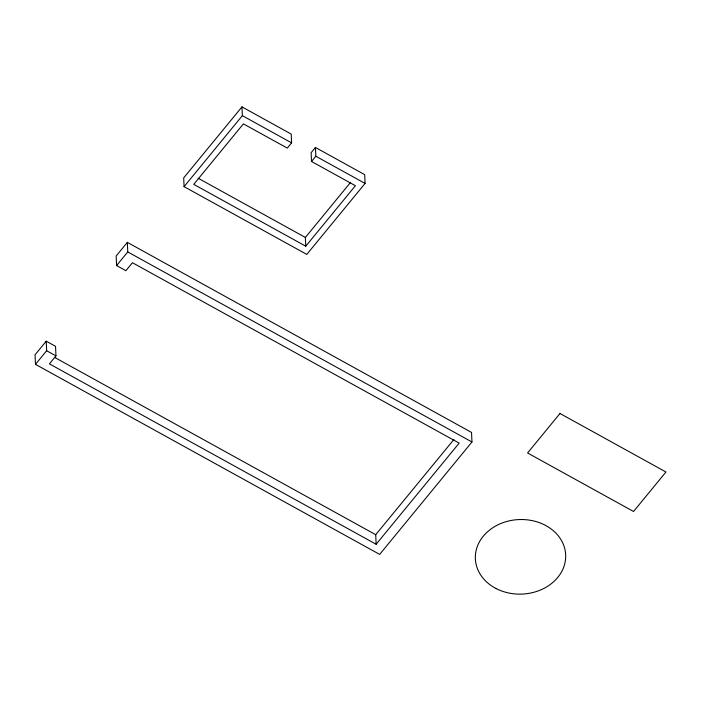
<?xml version="1.0" encoding="UTF-8"?>
<svg xmlns="http://www.w3.org/2000/svg" width="701" height="701" viewBox="0 0 701 701"><rect width="100%" height="100%" fill="white"/><g stroke="black" fill="none" stroke-linecap="round" stroke-linejoin="round"><path stroke-width="1.05" d="M46.231 341.177L35.05 354.785L35.471 364.354L379.662 554.403L471.957 441.989L471.536 432.429L127.345 242.371L116.164 255.988L116.585 265.548L125.9 270.691L132.445 262.717L459.173 443.128L376.139 544.265L49.412 363.854L55.957 355.88L55.545 346.32L46.231 341.177L46.643 350.737L35.471 364.354M241.968 106.885L183.688 177.879L184.074 186.641L306.801 254.41L365.081 183.425L364.695 174.654L315.441 147.455L311.13 152.713L311.516 161.475L355.416 185.712L305.75 246.2L193.739 184.354L243.396 123.867L287.296 148.104L291.598 142.864L291.213 134.093L241.968 106.885L242.353 115.656L184.074 186.641M116.585 265.548L127.757 251.939L127.345 242.371M311.516 161.475L315.827 156.227L315.441 147.455M305.75 246.2L305.373 237.437L350.202 182.83M376.139 544.265L375.727 534.697L453.915 439.466M315.827 156.227L365.081 183.425M242.353 115.656L291.598 142.864M198.146 178.229L305.373 237.437M127.757 251.939L471.957 441.989M46.643 350.737L55.957 355.88M54.748 357.466L375.727 534.697M559.994 413.494L527.573 452.977L633.538 511.485L665.95 472.001L559.994 413.494M496.15 588.577A45.188 37.284 -2.5 0 0 565.646 557.908A45.188 37.284 -2.5 0 0 499.743 523.989A45.188 37.284 -2.5 0 0 496.15 588.577"/></g></svg>
